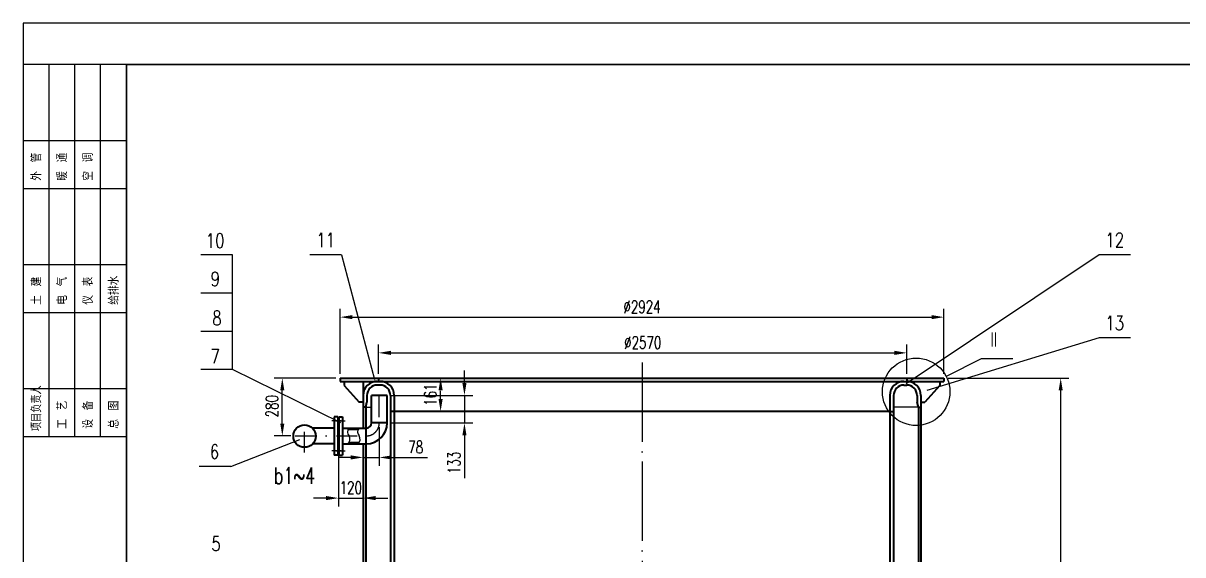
# Model space of a CAD drawing. Extents: x 707610 to 724430, y 95426 to 107306.
# Drawn here: x 707610 to 713225, y 104733 to 107306 of the extents above; entities that cross this region are included whole.
import ezdxf

# ---------------------------------------------------------------- set-up
doc = ezdxf.new("R2010")
doc.units = 0
doc.header["$LTSCALE"] = 20
for name, pattern in [('ACAD_ISO04W100', [30, 24, -3, 0, -3]), ('CENTER', [2.23, 2, -0.1, 0.03, -0.1]), ('DASHDOT', [1, 0.5, -0.25, 0, -0.25])]:
    doc.linetypes.add(name, pattern=pattern)
for name, color, linetype in [('2', 1, 'Continuous'), ('BZCC', 7, 'Continuous'), ('CDR_DIM', 7, 'Continuous'), ('K1', 4, 'Continuous'), ('tankx', 2, 'CENTER'), ('tanky', 7, 'Continuous'), ('图层2', 2, 'DASHDOT'), ('图层3', 2, 'Continuous')]:
    doc.layers.add(name, color=color, linetype=linetype)
doc.layers.add('图层5', color=1, linetype='Continuous', lineweight=40)
doc.styles.add('hzfs', font='simplex.shx', dxfattribs={"width": 0.7, "bigfont": 'hzfs.shx'})
doc.styles.get("Standard").update_dxf_attribs({"font": 'txt.shx', "width": 0.7, "bigfont": 'hztxt.shx'})
doc.dimstyles.new('PVCAD$0', dxfattribs={"dimscale": 20, "dimtxt": 3, "dimasz": 3, "dimexe": 2, "dimexo": 1, "dimgap": 1, "dimtad": 1, "dimdec": 0, "dimzin": 0, "dimdsep": 46, "dimtxsty": 'hzfs', "dimcen": 0, "dimclrd": 4, "dimclre": 4, "dimclrt": 7, "dimadec": 0, "dimazin": 0, "dimtfac": 0.7, "dimtmove": 0, "dimatfit": 0, "dimfxl": 0, "dimlwd": -1, "dimlwe": -1, "dimarcsym": 0})

# ---------------------------------------------------------------- blocks, each defined once
blk = doc.blocks.new('*D154')
at = {"layer": 'CDR_DIM', "color": 4}
for p, q in [((709746.5, 105564.8), (709746.5, 105624.8)), ((709392.3, 105504.8), (709786.5, 105504.8)), ((709746.5, 105504.8), (709746.5, 105371.8)), ((709392.3, 105371.8), (709786.5, 105371.8)), ((709746.5, 105311.8), (709746.5, 105104.6))]:
    blk.add_line(p, q, dxfattribs=at)
for points in [[(709736.5, 105564.8), (709756.5, 105564.8), (709746.5, 105504.8)], [(709736.5, 105311.8), (709756.5, 105311.8), (709746.5, 105371.8)]]:
    blk.add_solid(points, dxfattribs=at)
at = {"layer": 'Defpoints', "color": 0}
for p in [(709372.3, 105504.8), (709372.3, 105371.8), (709746.5, 105371.8)]:
    blk.add_point(p, dxfattribs=at)
at = {"layer": 'CDR_DIM', "color": 7, "insert": (709696.5, 105178.2), "char_height": 60, "attachment_point": 5, "rotation": 90, "style": 'hzfs'}
blk.add_mtext('133', dxfattribs=at)
blk = doc.blocks.new('*D166')
at = {"layer": 'CDR_DIM', "color": 4}
for p, q in [((709334.3, 105351.8), (709334.3, 105164.7)), ((709256.3, 105224.7), (709256.3, 105244.7)), ((709196.3, 105204.7), (709136.3, 105204.7)), ((709256.3, 105204.7), (709334.3, 105204.7)), ((709394.3, 105204.7), (709567.2, 105204.7))]:
    blk.add_line(p, q, dxfattribs=at)
for points in [[(709196.3, 105214.7), (709196.3, 105194.7), (709256.3, 105204.7)], [(709394.3, 105214.7), (709394.3, 105194.7), (709334.3, 105204.7)]]:
    blk.add_solid(points, dxfattribs=at)
at = {"layer": 'Defpoints', "color": 0}
for p in [(709334.3, 105371.8), (709256.3, 105204.7), (709334.3, 105204.7)]:
    blk.add_point(p, dxfattribs=at)
at = {"layer": 'CDR_DIM', "color": 7, "insert": (709510.7, 105254.7), "char_height": 60, "attachment_point": 5, "style": 'hzfs'}
blk.add_mtext('78', dxfattribs=at)
blk = doc.blocks.new('*D134')
at = {"layer": 'CDR_DIM', "color": 4}
for p, q in [((709144.3, 105608.8), (709144.3, 105923.7)), ((712068.3, 105608.8), (712068.3, 105923.7)), ((709204.3, 105883.7), (712008.3, 105883.7))]:
    blk.add_line(p, q, dxfattribs=at)
for points in [[(709204.3, 105893.7), (709204.3, 105873.7), (709144.3, 105883.7)], [(712008.3, 105893.7), (712008.3, 105873.7), (712068.3, 105883.7)]]:
    blk.add_solid(points, dxfattribs=at)
at = {"layer": 'Defpoints', "color": 0}
for p in [(712068.3, 105883.7), (709144.3, 105588.8), (712068.3, 105588.8)]:
    blk.add_point(p, dxfattribs=at)
at = {"layer": 'CDR_DIM', "color": 7, "insert": (710606.3, 105933.7), "char_height": 60, "attachment_point": 5, "style": 'hzfs'}
blk.add_mtext('%%c2924', dxfattribs=at)
blk = doc.blocks.new('*D117')
at = {"layer": 'CDR_DIM', "color": 4}
for p, q in [((709124.3, 105588.8), (708824.7, 105588.8)), ((708864.7, 105368.8), (708864.7, 105528.8)), ((708906.3, 105308.8), (708824.7, 105308.8))]:
    blk.add_line(p, q, dxfattribs=at)
for points in [[(708854.7, 105528.8), (708874.7, 105528.8), (708864.7, 105588.8)], [(708854.7, 105368.8), (708874.7, 105368.8), (708864.7, 105308.8)]]:
    blk.add_solid(points, dxfattribs=at)
at = {"layer": 'Defpoints', "color": 0}
for p in [(708864.7, 105588.8), (709144.3, 105588.8), (708926.3, 105308.8)]:
    blk.add_point(p, dxfattribs=at)
at = {"layer": 'CDR_DIM', "color": 7, "insert": (708814.7, 105452.7), "char_height": 60, "attachment_point": 5, "rotation": 90, "style": 'hzfs'}
blk.add_mtext('280', dxfattribs=at)
blk = doc.blocks.new('*D149')
at = {"layer": 'CDR_DIM', "color": 4}
for p, q in [((709136.3, 105229.8), (709136.3, 104968)), ((709256.3, 105229.8), (709256.3, 104968)), ((709076.3, 105008), (709016.3, 105008)), ((709136.3, 105008), (709256.3, 105008)), ((709316.3, 105008), (709376.3, 105008))]:
    blk.add_line(p, q, dxfattribs=at)
for points in [[(709076.3, 105018), (709076.3, 104998), (709136.3, 105008)], [(709316.3, 105018), (709316.3, 104998), (709256.3, 105008)]]:
    blk.add_solid(points, dxfattribs=at)
at = {"layer": 'Defpoints', "color": 0}
for p in [(709136.3, 105249.8), (709256.3, 105249.8), (709256.3, 105008)]:
    blk.add_point(p, dxfattribs=at)
at = {"layer": 'CDR_DIM', "color": 7, "insert": (709196.3, 105058), "char_height": 60, "attachment_point": 5, "style": 'hzfs'}
blk.add_mtext('120', dxfattribs=at)
blk = doc.blocks.new('*D133')
at = {"layer": 'CDR_DIM', "color": 4}
for p, q in [((709331, 105608.8), (709331, 105750.8)), ((711888.3, 105608.8), (711888.3, 105750.8)), ((709391, 105710.8), (711828.3, 105710.8))]:
    blk.add_line(p, q, dxfattribs=at)
for points in [[(709391, 105720.8), (709391, 105700.8), (709331, 105710.8)], [(711828.3, 105720.8), (711828.3, 105700.8), (711888.3, 105710.8)]]:
    blk.add_solid(points, dxfattribs=at)
at = {"layer": 'Defpoints', "color": 0}
for p in [(711888.3, 105710.8), (709331, 105588.8), (711888.3, 105588.8)]:
    blk.add_point(p, dxfattribs=at)
at = {"layer": 'CDR_DIM', "color": 7, "insert": (710609.7, 105760.8), "char_height": 60, "attachment_point": 5, "style": 'hzfs'}
blk.add_mtext('%%C2570', dxfattribs=at)
blk = doc.blocks.new('*D169')
at = {"layer": 'Defpoints', "color": 0}
for p in [(709406.3, 105588.8), (709631.1, 105588.8), (709406.3, 105427.8)]:
    blk.add_point(p, dxfattribs=at)
at = {"layer": 'tankx', "color": 4}
for p, q in [((709426.3, 105588.8), (709671.1, 105588.8)), ((709631.1, 105487.8), (709631.1, 105528.8)), ((709426.3, 105427.8), (709671.1, 105427.8))]:
    blk.add_line(p, q, dxfattribs=at)
for points in [[(709621.1, 105528.8), (709641.1, 105528.8), (709631.1, 105588.8)], [(709621.1, 105487.8), (709641.1, 105487.8), (709631.1, 105427.8)]]:
    blk.add_solid(points, dxfattribs=at)
at = {"layer": 'tankx', "color": 7, "insert": (709581.1, 105508.3), "char_height": 60, "attachment_point": 5, "rotation": 90, "style": 'hzfs'}
blk.add_mtext('161', dxfattribs=at)
blk = doc.blocks.new('*D355')
at = {"layer": '2', "color": 4}
for p, q in [((712088.3, 105588.8), (712673.4, 105588.8)), ((712633.4, 101628.8), (712633.4, 105528.8)), ((711844.3, 101568.8), (712673.4, 101568.8))]:
    blk.add_line(p, q, dxfattribs=at)
for points in [[(712623.4, 105528.8), (712643.4, 105528.8), (712633.4, 105588.8)], [(712623.4, 101628.8), (712643.4, 101628.8), (712633.4, 101568.8)]]:
    blk.add_solid(points, dxfattribs=at)
at = {"layer": 'Defpoints', "color": 0}
for p in [(712068.3, 105588.8), (712633.4, 105588.8), (711824.3, 101568.8)]:
    blk.add_point(p, dxfattribs=at)
at = {"layer": '2', "color": 7, "insert": (712583.4, 103578.8), "char_height": 60, "attachment_point": 5, "rotation": 90, "style": 'hzfs'}
blk.add_mtext('4020', dxfattribs=at)

msp = doc.modelspace()

# ---------------------------------------------------------------- linework, layer by layer
for p, q in [((724430.1, 107306.3), (707610.1, 107306.3)), ((707610.1, 107306.3), (707610.1, 95426.3)), ((709151.4, 106184.9), (708998.3, 106184.9))]:
    msp.add_line(p, q)
at = {"color": 7}
for p, q in [((707610.1, 107106.3), (707610.1, 105306.3)), ((707735.1, 105306.3), (707735.1, 107106.3)), ((707860.1, 105306.3), (707860.1, 107106.3)), ((707985.1, 105306.3), (707985.1, 107106.3)), ((707610.1, 106738.2), (708110.1, 106738.2)), ((707610.1, 106506.3), (708110.1, 106506.3)), ((707610.1, 106138.2), (708110.1, 106138.2)), ((707610.1, 105906.3), (708110.1, 105906.3)), ((707610.1, 105538.2), (708110.1, 105538.2)), ((707610.1, 105306.3), (708110.1, 105306.3))]:
    msp.add_line(p, q, dxfattribs=at)
at = {"layer": '2'}
for p, q in [((709268.3, 105447.8), (709296.3, 105447.8)), ((711944.3, 105447.8), (711824.3, 105447.8))]:
    msp.add_line(p, q, dxfattribs=at)
at = {"layer": 'BZCC'}
msp.add_line((708110.1, 107106.3), (708110.1, 105306.3), dxfattribs=at)
at = {"layer": 'CDR_DIM', "ltscale": 30}
for p, q in [((709151.4, 106184.9), (709311.8, 105581.1)), ((712819.1, 106184.9), (711885.5, 105561.5)), ((712819.1, 105783.3), (711985.6, 105529.2)), ((712248.5, 105682.6), (712079.2, 105596.5)), ((708615.6, 105160.1), (708949.8, 105291.2))]:
    msp.add_line(p, q, dxfattribs=at)
at = {"layer": 'CDR_DIM'}
for p, q in [((712401.7, 105682.6), (712248.5, 105682.6)), ((709148.1, 105372.4), (708623.4, 105629.5))]:
    msp.add_line(p, q, dxfattribs=at)
at = {"layer": 'CDR_DIM', "ltscale": 30}
msp.add_circle((711933.7, 105522.5), 163.3, dxfattribs=at)
for centre, radius, start, end in [((709207.1, 105327.9), 26.9, 135.5451, 225.5056), ((709256.1, 105327.9), 26.9, 135.5451, 225.5056), ((709158.1, 105293.1), 34, 318.9425, 27.4687), ((709207.1, 105293.1), 34, 318.9425, 27.4687)]:
    msp.add_arc(centre, radius, start, end, dxfattribs=at)
at = {"layer": 'K1', "color": 7}
msp.add_line((708110.1, 107106.3), (707610.1, 107106.3), dxfattribs=at)
at = {"layer": 'K1', "const_width": 8}
msp.add_lwpolyline([(724230.1, 95626.3), (724230.1, 107106.3), (708110.1, 107106.3), (708110.1, 95626.3)], close=True, dxfattribs=at)
at = {"layer": 'tanky'}
for p, q in [((712972.2, 106184.9), (712819.1, 106184.9)), ((712972.2, 105783.3), (712819.1, 105783.3)), ((708623.4, 105629.5), (708470.2, 105629.5)), ((708615.6, 105160.1), (708462.5, 105160.1))]:
    msp.add_line(p, q, dxfattribs=at)
for points in [[(708623.4, 105999.8), (708623.4, 106184.9), (708470.2, 106184.9)], [(708623.4, 105814.7), (708623.4, 105999.8), (708470.2, 105999.8)], [(708623.4, 105629.5), (708623.4, 105814.7), (708470.2, 105814.7)]]:
    msp.add_lwpolyline(points, dxfattribs=at)
at = {"layer": '图层2', "linetype": 'ACAD_ISO04W100', "ltscale": 0.8}
msp.add_line((710606.3, 105664.6), (710606.3, 101462.7), dxfattribs=at)
at = {"layer": '图层2', "ltscale": 10}
for p, q in [((709334.3, 105400), (709334.3, 105532.2)), ((708972.3, 105228.6), (708972.3, 105400.8)), ((709148.9, 105381.3), (709104, 105381.3)), ((709123.8, 105381.3), (709168.7, 105381.3)), ((708926.3, 105308.8), (709271.3, 105308.8)), ((709148.9, 105236.3), (709104, 105236.3)), ((709123.8, 105236.3), (709168.7, 105236.3))]:
    msp.add_line(p, q, dxfattribs=at)
msp.add_arc((709271.3, 105371.8), 63, 270, 0, dxfattribs=at)
at = {"layer": '图层5'}
for p, q in [((709144.3, 105588.8), (712068.3, 105588.8)), ((709144.3, 105588.8), (709144.3, 105572.8)), ((709144.3, 105572.8), (712068.3, 105572.8)), ((709164.3, 105572.8), (709164.3, 105552.8)), ((709256.3, 105572.8), (709256.3, 105346.8)), ((709338.3, 105554.8), (709324.3, 105554.8)), ((709331, 105588.8), (709331, 105572.8)), ((711874.3, 105554.8), (711888.3, 105554.8)), ((711888.3, 105588.8), (711888.3, 105572.8)), ((712048.3, 105572.8), (712048.3, 105552.8)), ((712068.3, 105588.8), (712068.3, 105572.8)), ((709164.3, 105552.8), (709236.3, 105472.8)), ((709274.3, 105504.8), (709274.3, 105472.8)), ((709372.3, 105504.8), (709296.3, 105504.8)), ((709296.3, 105371.8), (709296.3, 105504.8)), ((709372.3, 105371.8), (709372.3, 105504.8)), ((709388.3, 105504.8), (709388.3, 103060.8)), ((709406.3, 105504.8), (709406.3, 103060.8)), ((711806.3, 105504.8), (711806.3, 104490.8)), ((711824.3, 105504.8), (711824.3, 104490.8)), ((711938.3, 105504.8), (711938.3, 105472.8)), ((711956.3, 105504.8), (711956.3, 104490.8)), ((712048.3, 105552.8), (711976.3, 105472.8)), ((709256.3, 105472.8), (709236.3, 105472.8)), ((709268.3, 105447.8), (709256.3, 105447.8)), ((709268.3, 105447.8), (709274.3, 105472.8)), ((709268.3, 105447.8), (709268.3, 105346.8)), ((711944.3, 105447.8), (711938.3, 105472.8)), ((711944.3, 105447.8), (711944.3, 104490.8)), ((711944.3, 105447.8), (711956.3, 105447.8)), ((711956.3, 105472.8), (711976.3, 105472.8)), ((709134.3, 105401.3), (709116.3, 105401.3)), ((709116.3, 105401.3), (709116.3, 105216.3)), ((709134.3, 105401.3), (709134.3, 105216.3)), ((709138.3, 105401.3), (709156.3, 105401.3)), ((709138.3, 105401.3), (709138.3, 105216.3)), ((709156.3, 105401.3), (709156.3, 105216.3)), ((709256.3, 105435.8), (709256.3, 105346.8)), ((709268.3, 105435.8), (709268.3, 105346.8)), ((711806.3, 105427.8), (709388.3, 105427.8)), ((711806.3, 105427.8), (711824.3, 105427.8)), ((709116.3, 105346.8), (709009.6, 105346.8)), ((709136.3, 105367.8), (709134.3, 105367.8)), ((709136.3, 105367.8), (709136.3, 105249.8)), ((709136.3, 105367.8), (709138.3, 105367.8)), ((709136.3, 105367.8), (709136.3, 105249.8)), ((709156.3, 105346.8), (709273.3, 105346.8)), ((709183.4, 105340.8), (709232.4, 105340.8)), ((709271.3, 105270.8), (709271.3, 105346.8)), ((709372.3, 105371.8), (709296.3, 105371.8)), ((709187.9, 105276.8), (709236.9, 105276.8)), ((709116.3, 105270.8), (709011.3, 105270.8)), ((709136.3, 105249.8), (709134.3, 105249.8)), ((709136.3, 105249.8), (709138.3, 105249.8)), ((709156.3, 105270.8), (709273.3, 105270.8)), ((709256.3, 105270.8), (709256.3, 103060.8)), ((709256.3, 105270.8), (709256.3, 105204.7)), ((709268.3, 105270.8), (709268.3, 103060.8)), ((709134.3, 105216.3), (709116.3, 105216.3)), ((709138.3, 105216.3), (709156.3, 105216.3))]:
    msp.add_line(p, q, dxfattribs=at)
msp.add_circle((708972.3, 105307.9), 54, dxfattribs=at)
for centre, radius, start, end in [((709324.3, 105504.8), 68, 90, 180), ((709324.3, 105504.8), 50, 90, 180), ((709338.3, 105504.8), 68, 360, 90), ((709338.3, 105504.8), 50, 360, 90), ((711874.3, 105504.8), 68, 90, 180), ((711874.3, 105504.8), 50, 90, 180), ((711888.3, 105504.8), 68, 0, 90), ((711888.3, 105504.8), 50, 0, 90), ((709271.3, 105371.8), 101, 270, 0), ((709271.3, 105371.8), 25, 270, 0)]:
    msp.add_arc(centre, radius, start, end, dxfattribs=at)

# ---------------------------------------------------------------- texts
for s, p in [('暖 通', (707822.6, 106543.8)), ('外 管', (707697.6, 106543.8)), ('空 调', (707947.6, 106543.8)), ('土 建', (707697.6, 105943.8)), ('电 气', (707822.6, 105943.8)), ('仪 表', (707947.6, 105943.8)), ('给排水', (708072.6, 105943.8)), ('工 艺', (707822.6, 105343.8)), ('设 备', (707947.6, 105343.8)), ('总 图', (708072.6, 105343.8))]:
    msp.add_text(s, height=46.88, rotation=90).set_placement(p)
at = {"width": 0.7}
msp.add_text('项目负责人', height=46.88, rotation=90, dxfattribs=at).set_placement((707697.6, 105332))
at = {"layer": 'tanky', "style": 'hzfs', "width": 0.75}
for s, p in [('10', (708494.6, 106218.7)), ('11', (709029.8, 106222)), ('12', (712850.4, 106222)), ('9', (708517.6, 106033.6)), ('8', (708525.9, 105844.3)), ('13', (712850.4, 105820.4)), ('7', (708517.5, 105659.1)), ('6', (708513.7, 105197.2)), ('5', (708521.4, 104752))]:
    msp.add_text(s, height=70, dxfattribs=at).set_placement(p)
at = {"layer": '图层3', "char_height": 80, "style": 'hzfs'}
for s, insert, attachment_point in [('Ⅱ', (712309.9, 105772.6), 5), ('b1~4', (708824.4, 105156.5), 1)]:
    msp.add_mtext(s, dxfattribs=dict(at, insert=insert, attachment_point=attachment_point))

# ---------------------------------------------------------------- dimensions: what is measured, and where the dimension line sits
at = {"layer": '2'}
dim = msp.add_linear_dim(base=(712633.4, 105588.8), p1=(711824.3, 101568.8), p2=(712068.3, 105588.8), angle=90, dimstyle='PVCAD$0', dxfattribs=at)
dim.commit()
dim.dimension.update_dxf_attribs({"geometry": '*D355', "text_midpoint": (712583.4, 103578.8)})
at = {"layer": 'CDR_DIM', "ltscale": 30}
dim = msp.add_linear_dim(base=(712068.3, 105883.7), p1=(709144.3, 105588.8), p2=(712068.3, 105588.8), text='%%c<>', dimstyle='PVCAD$0', dxfattribs=at)
dim.commit()
dim.dimension.update_dxf_attribs({"geometry": '*D134', "text_midpoint": (710606.3, 105933.7)})
at = {"layer": 'CDR_DIM', "color": 2, "ltscale": 30}
dim = msp.add_linear_dim(base=(711888.3, 105710.8), p1=(709331, 105588.8), p2=(711888.3, 105588.8), text='%%C2570', dimstyle='PVCAD$0', dxfattribs=at)
dim.commit()
dim.dimension.update_dxf_attribs({"geometry": '*D133', "text_midpoint": (710609.7, 105760.8)})
at = {"layer": 'CDR_DIM', "ltscale": 30}
for base, p1, p2, picture, middle in [((709746.5, 105371.8), (709372.3, 105504.8), (709372.3, 105371.8), '*D154', (709746.5, 105178.2)), ((708864.7, 105588.8), (708926.3, 105308.8), (709144.3, 105588.8), '*D117', (708864.7, 105452.7))]:
    dim = msp.add_linear_dim(base=base, p1=p1, p2=p2, angle=90, dimstyle='PVCAD$0', dxfattribs=at)
    dim.commit()
    dim.dimension.update_dxf_attribs({"geometry": picture, "text_midpoint": middle, "dimtype": 160})
dim = msp.add_linear_dim(base=(709334.3, 105204.7), p1=(709256.3, 105204.7), p2=(709334.3, 105371.8), dimstyle='PVCAD$0', dxfattribs=at)
dim.commit()
dim.dimension.update_dxf_attribs({"geometry": '*D166', "text_midpoint": (709510.7, 105254.7)})
dim = msp.add_linear_dim(base=(709256.3, 105008), p1=(709136.3, 105249.8), p2=(709256.3, 105249.8), dimstyle='PVCAD$0', dxfattribs=at)
dim.commit()
dim.dimension.update_dxf_attribs({"geometry": '*D149', "text_midpoint": (709196.3, 105008), "dimtype": 160})
at = {"layer": 'tankx', "ltscale": 30}
dim = msp.add_linear_dim(base=(709631.1, 105588.8), p1=(709406.3, 105427.8), p2=(709406.3, 105588.8), angle=90, dimstyle='PVCAD$0', dxfattribs=at)
dim.commit()
dim.dimension.update_dxf_attribs({"geometry": '*D169', "text_midpoint": (709581.1, 105508.3)})

doc.saveas('drawing.dxf')
